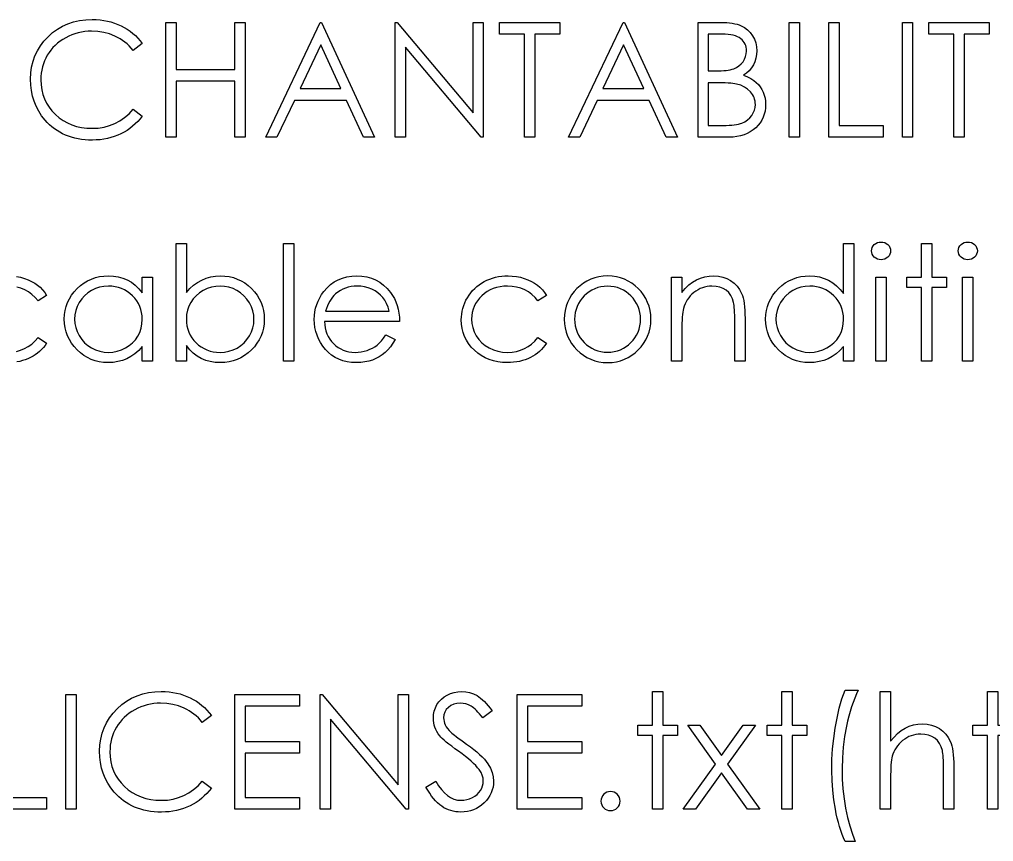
# Model space of a CAD drawing. Header units: millimetres. Extents: x -118 to 176, y -25 to 88.
# Drawn here: x -23.34 to 6.38, y 35.23 to 60.3 of the extents above; entities that cross this region are included whole.
import ezdxf

# ---------------------------------------------------------------- set-up
doc = ezdxf.new("R2010")
doc.units = ezdxf.units.MM

msp = doc.modelspace()

# ---------------------------------------------------------------- linework, layer by layer
at = {"color": 7, "linetype": 'Continuous', "flags": 128}
for points in [[(-19.596, 59.572), (-19.871, 59.362), (-19.871, 59.362), (-19.93, 59.431), (-19.993, 59.497), (-20.058, 59.558), (-20.126, 59.614), (-20.197, 59.666), (-20.271, 59.714), (-20.348, 59.757), (-20.428, 59.797), (-20.595, 59.862), (-20.77, 59.908), (-20.952, 59.936), (-21.143, 59.945), (-21.143, 59.945), (-21.248, 59.943), (-21.351, 59.933), (-21.453, 59.917), (-21.552, 59.896), (-21.65, 59.867), (-21.745, 59.834), (-21.839, 59.793), (-21.931, 59.747), (-22.019, 59.695), (-22.102, 59.639), (-22.179, 59.579), (-22.252, 59.514), (-22.32, 59.445), (-22.383, 59.372), (-22.44, 59.295), (-22.493, 59.213), (-22.54, 59.128), (-22.58, 59.041), (-22.614, 58.951), (-22.642, 58.858), (-22.664, 58.763), (-22.679, 58.665), (-22.689, 58.564), (-22.692, 58.461), (-22.692, 58.461), (-22.685, 58.306), (-22.664, 58.158), (-22.63, 58.017), (-22.581, 57.882), (-22.518, 57.753), (-22.441, 57.631), (-22.351, 57.515), (-22.246, 57.407), (-22.131, 57.308), (-22.008, 57.221), (-21.879, 57.149), (-21.742, 57.09), (-21.598, 57.043), (-21.446, 57.01), (-21.287, 56.99), (-21.121, 56.984), (-21.121, 56.984), (-20.938, 56.993), (-20.763, 57.02), (-20.595, 57.066), (-20.434, 57.13), (-20.282, 57.212), (-20.137, 57.312), (-20, 57.43), (-19.871, 57.567), (-19.871, 57.567), (-19.596, 57.359), (-19.596, 57.359), (-19.663, 57.274), (-19.735, 57.193), (-19.81, 57.118), (-19.889, 57.048), (-19.972, 56.982), (-20.06, 56.922), (-20.152, 56.867), (-20.247, 56.816), (-20.346, 56.771), (-20.448, 56.733), (-20.552, 56.7), (-20.66, 56.672), (-20.77, 56.651), (-20.884, 56.637), (-20.999, 56.628), (-21.119, 56.625), (-21.119, 56.625), (-21.232, 56.627), (-21.342, 56.635), (-21.448, 56.647), (-21.552, 56.663), (-21.653, 56.684), (-21.75, 56.711), (-21.845, 56.742), (-21.937, 56.778), (-22.026, 56.818), (-22.111, 56.864), (-22.194, 56.914), (-22.274, 56.969), (-22.351, 57.029), (-22.424, 57.093), (-22.495, 57.163), (-22.562, 57.237), (-22.562, 57.237), (-22.666, 57.369), (-22.757, 57.509), (-22.833, 57.655), (-22.895, 57.808), (-22.944, 57.967), (-22.978, 58.133), (-22.999, 58.305), (-23.006, 58.485), (-23.006, 58.485), (-22.998, 58.673), (-22.972, 58.854), (-22.93, 59.028), (-22.871, 59.193), (-22.796, 59.351), (-22.704, 59.501), (-22.595, 59.644), (-22.469, 59.779), (-22.33, 59.903), (-22.184, 60.009), (-22.028, 60.099), (-21.864, 60.173), (-21.692, 60.231), (-21.511, 60.271), (-21.321, 60.296), (-21.123, 60.304), (-21.123, 60.304), (-21.002, 60.301), (-20.885, 60.292), (-20.77, 60.277), (-20.659, 60.256), (-20.55, 60.229), (-20.444, 60.196), (-20.341, 60.156), (-20.242, 60.111), (-20.146, 60.061), (-20.054, 60.006), (-19.966, 59.945), (-19.883, 59.881), (-19.805, 59.811), (-19.73, 59.736), (-19.661, 59.656), (-19.596, 59.572)], [(-18.878, 60.215), (-18.564, 60.215), (-18.564, 60.215), (-18.564, 58.779), (-18.564, 58.779), (-16.769, 58.779), (-16.769, 58.779), (-16.769, 60.215), (-16.769, 60.215), (-16.455, 60.215), (-16.455, 60.215), (-16.455, 56.715), (-16.455, 56.715), (-16.769, 56.715), (-16.769, 56.715), (-16.769, 58.42), (-16.769, 58.42), (-18.564, 58.42), (-18.564, 58.42), (-18.564, 56.715), (-18.564, 56.715), (-18.878, 56.715), (-18.878, 56.715), (-18.878, 60.215)], [(-14.121, 60.215), (-12.506, 56.715), (-12.506, 56.715), (-12.848, 56.715), (-12.848, 56.715), (-13.365, 57.836), (-13.365, 57.836), (-14.952, 57.836), (-14.952, 57.836), (-15.484, 56.715), (-15.484, 56.715), (-15.827, 56.715), (-15.827, 56.715), (-14.166, 60.215), (-14.166, 60.215), (-14.121, 60.215)], [(-11.878, 56.715), (-11.878, 60.215), (-11.878, 60.215), (-11.812, 60.215), (-11.812, 60.215), (-9.5, 57.46), (-9.5, 57.46), (-9.5, 60.215), (-9.5, 60.215), (-9.186, 60.215), (-9.186, 60.215), (-9.186, 56.715), (-9.186, 56.715), (-9.257, 56.715), (-9.257, 56.715), (-11.564, 59.463), (-11.564, 59.463), (-11.564, 56.715), (-11.564, 56.715), (-11.878, 56.715)], [(-8.692, 59.856), (-8.692, 60.215), (-8.692, 60.215), (-6.852, 60.215), (-6.852, 60.215), (-6.852, 59.856), (-6.852, 59.856), (-7.615, 59.856), (-7.615, 59.856), (-7.615, 56.715), (-7.615, 56.715), (-7.929, 56.715), (-7.929, 56.715), (-7.929, 59.856), (-7.929, 59.856), (-8.692, 59.856)], [(-4.878, 60.215), (-3.263, 56.715), (-3.263, 56.715), (-3.604, 56.715), (-3.604, 56.715), (-4.121, 57.836), (-4.121, 57.836), (-5.708, 57.836), (-5.708, 57.836), (-6.24, 56.715), (-6.24, 56.715), (-6.583, 56.715), (-6.583, 56.715), (-4.923, 60.215), (-4.923, 60.215), (-4.878, 60.215)], [(-2.634, 60.215), (-1.951, 60.215), (-1.951, 60.215), (-1.851, 60.213), (-1.757, 60.208), (-1.669, 60.201), (-1.587, 60.189), (-1.51, 60.175), (-1.44, 60.158), (-1.376, 60.138), (-1.318, 60.114), (-1.212, 60.057), (-1.119, 59.988), (-1.038, 59.904), (-0.968, 59.807), (-0.912, 59.701), (-0.872, 59.589), (-0.847, 59.471), (-0.839, 59.347), (-0.839, 59.347), (-0.846, 59.232), (-0.865, 59.121), (-0.898, 59.016), (-0.943, 58.917), (-1, 58.825), (-1.069, 58.741), (-1.151, 58.668), (-1.244, 58.603), (-1.244, 58.603), (-1.125, 58.555), (-1.021, 58.503), (-0.932, 58.447), (-0.857, 58.387), (-0.792, 58.322), (-0.736, 58.251), (-0.687, 58.172), (-0.646, 58.088), (-0.613, 57.998), (-0.589, 57.906), (-0.575, 57.808), (-0.57, 57.708), (-0.57, 57.708), (-0.575, 57.606), (-0.589, 57.508), (-0.613, 57.414), (-0.646, 57.324), (-0.689, 57.238), (-0.741, 57.155), (-0.803, 57.077), (-0.874, 57.003), (-0.953, 56.935), (-1.039, 56.876), (-1.13, 56.827), (-1.229, 56.787), (-1.334, 56.755), (-1.445, 56.733), (-1.563, 56.719), (-1.688, 56.715), (-1.688, 56.715), (-2.634, 56.715), (-2.634, 56.715), (-2.634, 60.215)], [(0.148, 60.215), (0.462, 60.215), (0.462, 60.215), (0.462, 56.715), (0.462, 56.715), (0.148, 56.715), (0.148, 56.715), (0.148, 60.215)], [(1.359, 60.215), (1.673, 60.215), (1.673, 60.215), (1.673, 57.074), (1.673, 57.074), (3.02, 57.074), (3.02, 57.074), (3.02, 56.715), (3.02, 56.715), (1.359, 56.715), (1.359, 56.715), (1.359, 60.215)], [(3.603, 60.215), (3.917, 60.215), (3.917, 60.215), (3.917, 56.715), (3.917, 56.715), (3.603, 56.715), (3.603, 56.715), (3.603, 60.215)], [(4.411, 59.856), (4.411, 60.215), (4.411, 60.215), (6.25, 60.215), (6.25, 60.215), (6.25, 59.856), (6.25, 59.856), (5.487, 59.856), (5.487, 59.856), (5.487, 56.715), (5.487, 56.715), (5.173, 56.715), (5.173, 56.715), (5.173, 59.856), (5.173, 59.856), (4.411, 59.856)], [(-2.32, 59.856), (-2.32, 58.734), (-2.32, 58.734), (-2.109, 58.734), (-2.109, 58.734), (-2.017, 58.735), (-1.93, 58.738), (-1.85, 58.744), (-1.776, 58.751), (-1.71, 58.76), (-1.649, 58.772), (-1.594, 58.786), (-1.545, 58.802), (-1.46, 58.84), (-1.384, 58.889), (-1.317, 58.948), (-1.259, 59.016), (-1.213, 59.091), (-1.18, 59.171), (-1.16, 59.253), (-1.154, 59.341), (-1.154, 59.341), (-1.156, 59.399), (-1.165, 59.455), (-1.179, 59.506), (-1.198, 59.555), (-1.223, 59.601), (-1.253, 59.643), (-1.29, 59.682), (-1.331, 59.718), (-1.379, 59.75), (-1.433, 59.778), (-1.493, 59.802), (-1.56, 59.821), (-1.634, 59.836), (-1.714, 59.847), (-1.801, 59.853), (-1.894, 59.856), (-1.894, 59.856), (-2.32, 59.856)], [(-14.147, 59.532), (-14.781, 58.195), (-14.781, 58.195), (-13.53, 58.195), (-13.53, 58.195), (-14.147, 59.532)], [(-4.904, 59.532), (-5.538, 58.195), (-5.538, 58.195), (-4.287, 58.195), (-4.287, 58.195), (-4.904, 59.532)], [(-2.32, 58.375), (-2.32, 57.074), (-2.32, 57.074), (-1.873, 57.074), (-1.873, 57.074), (-1.777, 57.075), (-1.688, 57.078), (-1.606, 57.083), (-1.529, 57.092), (-1.461, 57.102), (-1.398, 57.114), (-1.341, 57.129), (-1.292, 57.146), (-1.205, 57.187), (-1.126, 57.239), (-1.057, 57.301), (-0.996, 57.373), (-0.947, 57.452), (-0.912, 57.534), (-0.891, 57.62), (-0.884, 57.708), (-0.884, 57.708), (-0.886, 57.763), (-0.894, 57.817), (-0.906, 57.869), (-0.922, 57.92), (-0.944, 57.967), (-0.971, 58.014), (-1.001, 58.059), (-1.037, 58.102), (-1.121, 58.18), (-1.219, 58.244), (-1.331, 58.296), (-1.457, 58.333), (-1.457, 58.333), (-1.508, 58.343), (-1.569, 58.352), (-1.637, 58.359), (-1.714, 58.364), (-1.801, 58.369), (-1.896, 58.372), (-2, 58.374), (-2.112, 58.375), (-2.112, 58.375), (-2.32, 58.375)], [(2.951, 53.516), (3.009, 53.511), (3.063, 53.496), (3.113, 53.471), (3.158, 53.437), (3.196, 53.395), (3.222, 53.349), (3.238, 53.299), (3.244, 53.245), (3.244, 53.245), (3.238, 53.193), (3.222, 53.144), (3.196, 53.098), (3.158, 53.057), (3.113, 53.022), (3.063, 52.997), (3.009, 52.982), (2.951, 52.977), (2.951, 52.977), (2.893, 52.982), (2.841, 52.997), (2.791, 53.022), (2.746, 53.057), (2.709, 53.098), (2.682, 53.144), (2.666, 53.193), (2.661, 53.245), (2.661, 53.245), (2.666, 53.299), (2.682, 53.349), (2.709, 53.395), (2.746, 53.437), (2.791, 53.471), (2.841, 53.496), (2.893, 53.511), (2.951, 53.516)], [(5.598, 53.516), (5.656, 53.511), (5.71, 53.496), (5.76, 53.471), (5.805, 53.437), (5.843, 53.395), (5.87, 53.349), (5.886, 53.299), (5.891, 53.245), (5.891, 53.245), (5.886, 53.193), (5.87, 53.144), (5.843, 53.098), (5.805, 53.057), (5.76, 53.022), (5.71, 52.997), (5.656, 52.982), (5.598, 52.977), (5.598, 52.977), (5.541, 52.982), (5.488, 52.997), (5.438, 53.022), (5.394, 53.057), (5.356, 53.098), (5.33, 53.144), (5.314, 53.193), (5.308, 53.245), (5.308, 53.245), (5.314, 53.299), (5.33, 53.349), (5.356, 53.395), (5.394, 53.437), (5.438, 53.471), (5.488, 53.496), (5.541, 53.511), (5.598, 53.516)], [(-18.564, 49.881), (-18.564, 53.471), (-18.564, 53.471), (-18.25, 53.471), (-18.25, 53.471), (-18.25, 51.975), (-18.25, 51.975), (-18.141, 52.095), (-18.027, 52.198), (-17.905, 52.285), (-17.779, 52.357), (-17.645, 52.412), (-17.505, 52.452), (-17.359, 52.476), (-17.206, 52.484), (-17.206, 52.484), (-17.071, 52.477), (-16.94, 52.459), (-16.814, 52.429), (-16.694, 52.387), (-16.579, 52.332), (-16.468, 52.266), (-16.363, 52.187), (-16.263, 52.096), (-16.171, 51.996), (-16.092, 51.892), (-16.024, 51.782), (-15.969, 51.667), (-15.926, 51.547), (-15.896, 51.422), (-15.878, 51.291), (-15.871, 51.155), (-15.871, 51.155), (-15.878, 51.021), (-15.896, 50.892), (-15.927, 50.768), (-15.97, 50.649), (-16.026, 50.535), (-16.094, 50.426), (-16.174, 50.322), (-16.266, 50.223), (-16.367, 50.132), (-16.474, 50.054), (-16.585, 49.987), (-16.701, 49.933), (-16.822, 49.89), (-16.948, 49.86), (-17.08, 49.843), (-17.216, 49.836), (-17.216, 49.836), (-17.372, 49.844), (-17.52, 49.867), (-17.66, 49.906), (-17.793, 49.96), (-17.919, 50.032), (-18.037, 50.121), (-18.147, 50.229), (-18.25, 50.354), (-18.25, 50.354), (-18.25, 49.881), (-18.25, 49.881), (-18.564, 49.881)], [(-15.288, 53.471), (-14.974, 53.471), (-14.974, 53.471), (-14.974, 49.881), (-14.974, 49.881), (-15.288, 49.881), (-15.288, 49.881), (-15.288, 53.471)], [(2.122, 53.471), (2.122, 49.881), (2.122, 49.881), (1.808, 49.881), (1.808, 49.881), (1.808, 50.324), (1.808, 50.324), (1.699, 50.206), (1.585, 50.105), (1.463, 50.021), (1.335, 49.953), (1.202, 49.902), (1.062, 49.866), (0.915, 49.843), (0.763, 49.836), (0.763, 49.836), (0.628, 49.843), (0.498, 49.861), (0.372, 49.891), (0.252, 49.933), (0.137, 49.988), (0.026, 50.054), (-0.079, 50.133), (-0.18, 50.224), (-0.272, 50.324), (-0.351, 50.428), (-0.417, 50.538), (-0.473, 50.654), (-0.516, 50.774), (-0.546, 50.9), (-0.564, 51.031), (-0.57, 51.167), (-0.57, 51.167), (-0.564, 51.3), (-0.546, 51.429), (-0.515, 51.553), (-0.471, 51.672), (-0.416, 51.785), (-0.349, 51.894), (-0.269, 51.999), (-0.176, 52.097), (-0.075, 52.188), (0.031, 52.266), (0.142, 52.333), (0.259, 52.387), (0.38, 52.43), (0.506, 52.46), (0.637, 52.477), (0.773, 52.484), (0.773, 52.484), (0.929, 52.475), (1.078, 52.45), (1.219, 52.407), (1.352, 52.348), (1.478, 52.273), (1.596, 52.18), (1.706, 52.07), (1.808, 51.944), (1.808, 51.944), (1.808, 53.471), (1.808, 53.471), (2.122, 53.471)], [(4.186, 53.471), (4.5, 53.471), (4.5, 53.471), (4.5, 52.439), (4.5, 52.439), (4.949, 52.439), (4.949, 52.439), (4.949, 52.125), (4.949, 52.125), (4.5, 52.125), (4.5, 52.125), (4.5, 49.881), (4.5, 49.881), (4.186, 49.881), (4.186, 49.881), (4.186, 52.125), (4.186, 52.125), (3.737, 52.125), (3.737, 52.125), (3.737, 52.439), (3.737, 52.439), (4.186, 52.439), (4.186, 52.439), (4.186, 53.471)], [(-23.434, 52.464), (-23.312, 52.44), (-23.193, 52.406), (-23.08, 52.364), (-22.975, 52.316), (-22.879, 52.262), (-22.792, 52.203), (-22.713, 52.136), (-22.64, 52.061), (-22.573, 51.977), (-22.513, 51.884)], [(-19.282, 52.439), (-19.282, 49.881), (-19.282, 49.881), (-19.596, 49.881), (-19.596, 49.881), (-19.596, 50.324), (-19.596, 50.324), (-19.705, 50.206), (-19.819, 50.105), (-19.941, 50.021), (-20.068, 49.953), (-20.202, 49.902), (-20.342, 49.866), (-20.488, 49.843), (-20.641, 49.836), (-20.641, 49.836), (-20.776, 49.843), (-20.906, 49.861), (-21.032, 49.891), (-21.152, 49.933), (-21.267, 49.988), (-21.378, 50.054), (-21.483, 50.133), (-21.584, 50.224), (-21.675, 50.324), (-21.755, 50.428), (-21.821, 50.538), (-21.877, 50.654), (-21.919, 50.774), (-21.95, 50.9), (-21.968, 51.031), (-21.974, 51.167), (-21.974, 51.167), (-21.968, 51.3), (-21.95, 51.429), (-21.919, 51.553), (-21.875, 51.672), (-21.82, 51.785), (-21.752, 51.894), (-21.673, 51.999), (-21.58, 52.097), (-21.479, 52.188), (-21.372, 52.266), (-21.262, 52.333), (-21.145, 52.387), (-21.024, 52.43), (-20.898, 52.46), (-20.767, 52.477), (-20.631, 52.484), (-20.631, 52.484), (-20.474, 52.476), (-20.326, 52.453), (-20.185, 52.414), (-20.052, 52.36), (-19.926, 52.289), (-19.808, 52.199), (-19.698, 52.092), (-19.596, 51.966), (-19.596, 51.966), (-19.596, 52.439), (-19.596, 52.439), (-19.282, 52.439)], [(-12.157, 50.689), (-11.878, 50.542), (-11.878, 50.542), (-11.947, 50.425), (-12.02, 50.32), (-12.099, 50.226), (-12.183, 50.145), (-12.272, 50.074), (-12.366, 50.012), (-12.466, 49.959), (-12.571, 49.915), (-12.683, 49.881), (-12.801, 49.856), (-12.927, 49.841), (-13.059, 49.836), (-13.059, 49.836), (-13.207, 49.843), (-13.345, 49.862), (-13.476, 49.893), (-13.598, 49.937), (-13.712, 49.994), (-13.818, 50.063), (-13.916, 50.146), (-14.005, 50.24), (-14.085, 50.343), (-14.154, 50.448), (-14.213, 50.558), (-14.26, 50.671), (-14.298, 50.786), (-14.325, 50.905), (-14.34, 51.028), (-14.346, 51.153), (-14.346, 51.153), (-14.341, 51.271), (-14.328, 51.386), (-14.304, 51.497), (-14.272, 51.606), (-14.231, 51.711), (-14.18, 51.813), (-14.12, 51.912), (-14.051, 52.007), (-14.051, 52.007), (-13.954, 52.118), (-13.849, 52.216), (-13.736, 52.297), (-13.615, 52.365), (-13.486, 52.416), (-13.349, 52.454), (-13.204, 52.476), (-13.052, 52.484), (-13.052, 52.484), (-12.895, 52.476), (-12.745, 52.452), (-12.604, 52.413), (-12.472, 52.358), (-12.347, 52.287), (-12.231, 52.201), (-12.122, 52.098), (-12.022, 51.98), (-12.022, 51.98), (-11.957, 51.889), (-11.902, 51.792), (-11.854, 51.689), (-11.815, 51.581), (-11.785, 51.467), (-11.762, 51.348), (-11.749, 51.223), (-11.743, 51.093), (-11.743, 51.093), (-14.032, 51.093), (-14.032, 51.093), (-14.025, 50.992), (-14.011, 50.895), (-13.989, 50.803), (-13.958, 50.716), (-13.92, 50.634), (-13.874, 50.556), (-13.819, 50.483), (-13.757, 50.415), (-13.688, 50.353), (-13.616, 50.299), (-13.54, 50.253), (-13.459, 50.216), (-13.375, 50.188), (-13.286, 50.167), (-13.195, 50.155), (-13.099, 50.15), (-13.099, 50.15), (-13.005, 50.154), (-12.913, 50.165), (-12.822, 50.184), (-12.732, 50.21), (-12.646, 50.242), (-12.566, 50.28), (-12.494, 50.322), (-12.428, 50.369), (-12.364, 50.426), (-12.298, 50.499), (-12.228, 50.586), (-12.157, 50.689)], [(-7.256, 51.884), (-7.519, 51.721), (-7.519, 51.721), (-7.608, 51.826), (-7.706, 51.917), (-7.81, 51.994), (-7.922, 52.057), (-8.043, 52.107), (-8.171, 52.142), (-8.306, 52.163), (-8.45, 52.17), (-8.45, 52.17), (-8.565, 52.165), (-8.676, 52.151), (-8.781, 52.128), (-8.881, 52.097), (-8.977, 52.055), (-9.067, 52.005), (-9.153, 51.946), (-9.233, 51.877), (-9.306, 51.802), (-9.369, 51.723), (-9.423, 51.64), (-9.467, 51.553), (-9.501, 51.463), (-9.525, 51.368), (-9.54, 51.269), (-9.545, 51.167), (-9.545, 51.167), (-9.535, 51.033), (-9.509, 50.903), (-9.464, 50.777), (-9.402, 50.655), (-9.323, 50.542), (-9.231, 50.442), (-9.127, 50.356), (-9.008, 50.283), (-8.879, 50.225), (-8.743, 50.183), (-8.599, 50.159), (-8.448, 50.15), (-8.448, 50.15), (-8.309, 50.157), (-8.177, 50.178), (-8.051, 50.214), (-7.931, 50.263), (-7.818, 50.326), (-7.713, 50.403), (-7.612, 50.494), (-7.519, 50.599), (-7.519, 50.599), (-7.256, 50.427), (-7.256, 50.427), (-7.304, 50.359), (-7.356, 50.294), (-7.412, 50.234), (-7.471, 50.178), (-7.534, 50.125), (-7.602, 50.077), (-7.674, 50.032), (-7.749, 49.991), (-7.828, 49.955), (-7.909, 49.923), (-7.992, 49.897), (-8.079, 49.875), (-8.168, 49.858), (-8.261, 49.846), (-8.355, 49.838), (-8.453, 49.836), (-8.453, 49.836), (-8.602, 49.842), (-8.743, 49.86), (-8.878, 49.89), (-9.008, 49.931), (-9.13, 49.984), (-9.247, 50.049), (-9.356, 50.127), (-9.459, 50.216), (-9.553, 50.313), (-9.634, 50.416), (-9.702, 50.523), (-9.758, 50.636), (-9.803, 50.755), (-9.833, 50.877), (-9.852, 51.006), (-9.859, 51.139), (-9.859, 51.139), (-9.856, 51.229), (-9.847, 51.319), (-9.833, 51.406), (-9.812, 51.492), (-9.786, 51.576), (-9.753, 51.659), (-9.716, 51.739), (-9.672, 51.818), (-9.623, 51.895), (-9.57, 51.966), (-9.512, 52.034), (-9.45, 52.097), (-9.384, 52.156), (-9.313, 52.211), (-9.237, 52.262), (-9.158, 52.308), (-9.076, 52.349), (-8.99, 52.385), (-8.902, 52.415), (-8.812, 52.44), (-8.719, 52.459), (-8.625, 52.473), (-8.527, 52.481), (-8.427, 52.484), (-8.427, 52.484), (-8.301, 52.479), (-8.177, 52.464), (-8.056, 52.44), (-7.937, 52.406), (-7.823, 52.364), (-7.718, 52.316), (-7.623, 52.262), (-7.536, 52.203), (-7.457, 52.136), (-7.384, 52.061), (-7.316, 51.977), (-7.256, 51.884)], [(-3.442, 52.439), (-3.128, 52.439), (-3.128, 52.439), (-3.128, 51.978), (-3.128, 51.978), (-3.025, 52.101), (-2.917, 52.207), (-2.803, 52.294), (-2.684, 52.363), (-2.56, 52.416), (-2.43, 52.454), (-2.295, 52.476), (-2.155, 52.484), (-2.155, 52.484), (-2.013, 52.475), (-1.88, 52.448), (-1.755, 52.402), (-1.639, 52.339), (-1.534, 52.261), (-1.442, 52.17), (-1.367, 52.066), (-1.306, 51.95), (-1.28, 51.884), (-1.259, 51.81), (-1.24, 51.728), (-1.225, 51.637), (-1.214, 51.537), (-1.205, 51.429), (-1.2, 51.312), (-1.198, 51.187), (-1.198, 51.187), (-1.198, 49.881), (-1.198, 49.881), (-1.513, 49.881), (-1.513, 49.881), (-1.513, 51.084), (-1.513, 51.084), (-1.513, 51.189), (-1.515, 51.284), (-1.517, 51.37), (-1.522, 51.448), (-1.527, 51.516), (-1.534, 51.575), (-1.541, 51.626), (-1.55, 51.666), (-1.55, 51.666), (-1.585, 51.784), (-1.635, 51.886), (-1.698, 51.973), (-1.775, 52.043), (-1.864, 52.099), (-1.967, 52.138), (-2.082, 52.162), (-2.209, 52.17), (-2.209, 52.17), (-2.285, 52.167), (-2.359, 52.158), (-2.431, 52.142), (-2.5, 52.121), (-2.568, 52.093), (-2.634, 52.06), (-2.698, 52.02), (-2.76, 51.975), (-2.818, 51.924), (-2.871, 51.872), (-2.918, 51.816), (-2.961, 51.757), (-2.998, 51.695), (-3.03, 51.631), (-3.058, 51.562), (-3.08, 51.492), (-3.08, 51.492), (-3.091, 51.44), (-3.101, 51.379), (-3.109, 51.308), (-3.116, 51.227), (-3.121, 51.136), (-3.125, 51.036), (-3.127, 50.926), (-3.128, 50.806), (-3.128, 50.806), (-3.128, 49.881), (-3.128, 49.881), (-3.442, 49.881), (-3.442, 49.881), (-3.442, 52.439)], [(2.795, 52.439), (3.109, 52.439), (3.109, 52.439), (3.109, 49.881), (3.109, 49.881), (2.795, 49.881), (2.795, 49.881), (2.795, 52.439)], [(5.443, 52.439), (5.757, 52.439), (5.757, 52.439), (5.757, 49.881), (5.757, 49.881), (5.443, 49.881), (5.443, 49.881), (5.443, 52.439)], [(-22.513, 51.884), (-22.775, 51.721), (-22.775, 51.721), (-22.864, 51.826), (-22.962, 51.917), (-23.066, 51.994), (-23.179, 52.057), (-23.299, 52.107), (-23.427, 52.142)], [(-20.626, 52.17), (-20.764, 52.161), (-20.896, 52.137), (-21.022, 52.095), (-21.143, 52.038), (-21.255, 51.966), (-21.356, 51.879), (-21.444, 51.781), (-21.52, 51.668), (-21.581, 51.547), (-21.625, 51.422), (-21.652, 51.295), (-21.66, 51.164), (-21.66, 51.164), (-21.651, 51.033), (-21.625, 50.906), (-21.581, 50.781), (-21.519, 50.659), (-21.442, 50.545), (-21.354, 50.445), (-21.253, 50.358), (-21.14, 50.284), (-21.018, 50.225), (-20.893, 50.184), (-20.763, 50.159), (-20.629, 50.15), (-20.629, 50.15), (-20.493, 50.159), (-20.361, 50.183), (-20.232, 50.225), (-20.108, 50.283), (-19.992, 50.355), (-19.89, 50.439), (-19.803, 50.535), (-19.729, 50.643), (-19.671, 50.76), (-19.629, 50.885), (-19.604, 51.016), (-19.596, 51.154), (-19.596, 51.154), (-19.601, 51.26), (-19.615, 51.362), (-19.638, 51.459), (-19.67, 51.552), (-19.712, 51.64), (-19.763, 51.724), (-19.824, 51.804), (-19.894, 51.879), (-19.97, 51.947), (-20.051, 52.006), (-20.136, 52.056), (-20.225, 52.097), (-20.319, 52.129), (-20.418, 52.151), (-20.52, 52.165), (-20.626, 52.17)], [(-17.219, 50.15), (-17.082, 50.159), (-16.95, 50.183), (-16.824, 50.225), (-16.702, 50.282), (-16.59, 50.354), (-16.49, 50.441), (-16.402, 50.54), (-16.326, 50.652), (-16.264, 50.772), (-16.221, 50.897), (-16.194, 51.024), (-16.186, 51.155), (-16.186, 51.155), (-16.195, 51.286), (-16.221, 51.415), (-16.266, 51.539), (-16.327, 51.661), (-16.404, 51.775), (-16.492, 51.875), (-16.593, 51.962), (-16.706, 52.036), (-16.826, 52.095), (-16.952, 52.136), (-17.081, 52.161), (-17.214, 52.17), (-17.214, 52.17), (-17.35, 52.161), (-17.482, 52.136), (-17.611, 52.095), (-17.736, 52.036), (-17.853, 51.963), (-17.955, 51.879), (-18.044, 51.783), (-18.117, 51.675), (-18.175, 51.558), (-18.217, 51.434), (-18.241, 51.303), (-18.25, 51.165), (-18.25, 51.165), (-18.245, 51.059), (-18.231, 50.957), (-18.208, 50.86), (-18.175, 50.767), (-18.133, 50.679), (-18.082, 50.595), (-18.022, 50.516), (-17.952, 50.441), (-17.876, 50.373), (-17.795, 50.314), (-17.71, 50.264), (-17.62, 50.223), (-17.526, 50.191), (-17.428, 50.169), (-17.326, 50.155), (-17.219, 50.15)], [(-12.057, 51.407), (-12.095, 51.531), (-12.14, 51.642), (-12.193, 51.739), (-12.253, 51.823), (-12.322, 51.898), (-12.402, 51.964), (-12.491, 52.023), (-12.592, 52.074), (-12.698, 52.116), (-12.808, 52.146), (-12.92, 52.164), (-13.035, 52.17), (-13.035, 52.17), (-13.129, 52.166), (-13.221, 52.155), (-13.308, 52.136), (-13.392, 52.11), (-13.473, 52.076), (-13.55, 52.035), (-13.624, 51.986), (-13.695, 51.93), (-13.695, 51.93), (-13.744, 51.884), (-13.789, 51.832), (-13.832, 51.775), (-13.871, 51.713), (-13.908, 51.644), (-13.941, 51.57), (-13.971, 51.492), (-13.999, 51.407), (-13.999, 51.407), (-12.057, 51.407)], [(0.777, 52.17), (0.64, 52.161), (0.508, 52.137), (0.382, 52.095), (0.261, 52.038), (0.148, 51.966), (0.048, 51.879), (-0.04, 51.781), (-0.117, 51.668), (-0.178, 51.547), (-0.221, 51.422), (-0.248, 51.295), (-0.256, 51.164), (-0.256, 51.164), (-0.247, 51.033), (-0.221, 50.906), (-0.177, 50.781), (-0.115, 50.659), (-0.038, 50.545), (0.05, 50.445), (0.151, 50.358), (0.264, 50.284), (0.385, 50.225), (0.511, 50.184), (0.641, 50.159), (0.775, 50.15), (0.775, 50.15), (0.911, 50.159), (1.043, 50.183), (1.171, 50.225), (1.296, 50.283), (1.412, 50.355), (1.514, 50.439), (1.601, 50.535), (1.675, 50.643), (1.733, 50.76), (1.775, 50.885), (1.8, 51.016), (1.808, 51.154), (1.808, 51.154), (1.803, 51.26), (1.789, 51.362), (1.766, 51.459), (1.734, 51.552), (1.692, 51.64), (1.64, 51.724), (1.58, 51.804), (1.51, 51.879), (1.434, 51.947), (1.353, 52.006), (1.267, 52.056), (1.178, 52.097), (1.084, 52.129), (0.986, 52.151), (0.884, 52.165), (0.777, 52.17)], [(-23.433, 50.178), (-23.308, 50.214), (-23.188, 50.263), (-23.075, 50.326), (-22.969, 50.403), (-22.869, 50.494), (-22.775, 50.599), (-22.775, 50.599), (-22.513, 50.427), (-22.513, 50.427), (-22.56, 50.359), (-22.612, 50.294), (-22.668, 50.234), (-22.728, 50.178), (-22.791, 50.125), (-22.859, 50.077), (-22.93, 50.032), (-23.005, 49.991), (-23.084, 49.955), (-23.165, 49.923), (-23.249, 49.897), (-23.336, 49.875), (-23.425, 49.858)], [(1.853, 39.849), (2.257, 39.849), (2.257, 39.849), (2.202, 39.729), (2.15, 39.602), (2.101, 39.472), (2.055, 39.337), (2.011, 39.196), (1.971, 39.05), (1.933, 38.9), (1.898, 38.744), (1.839, 38.426), (1.797, 38.103), (1.772, 37.775), (1.763, 37.442), (1.763, 37.442), (1.77, 37.134), (1.79, 36.831), (1.823, 36.534), (1.87, 36.243), (1.929, 35.963), (1.999, 35.701), (2.078, 35.455), (2.167, 35.227), (2.167, 35.227), (1.853, 35.227), (1.853, 35.227), (1.808, 35.335), (1.765, 35.446), (1.725, 35.562), (1.687, 35.684), (1.652, 35.809), (1.618, 35.94), (1.587, 36.074), (1.558, 36.214), (1.511, 36.501), (1.476, 36.794), (1.456, 37.092), (1.449, 37.397), (1.449, 37.397), (1.455, 37.725), (1.475, 38.051), (1.507, 38.37), (1.552, 38.687), (1.61, 38.994), (1.679, 39.291), (1.76, 39.576), (1.853, 39.849)], [(-24.173, 39.715), (-23.859, 39.715), (-23.859, 39.715), (-23.859, 36.574), (-23.859, 36.574), (-22.513, 36.574), (-22.513, 36.574), (-22.513, 36.215), (-22.513, 36.215), (-24.173, 36.215), (-24.173, 36.215), (-24.173, 39.715)], [(-21.929, 39.715), (-21.615, 39.715), (-21.615, 39.715), (-21.615, 36.215), (-21.615, 36.215), (-21.929, 36.215), (-21.929, 36.215), (-21.929, 39.715)], [(-17.487, 39.072), (-17.762, 38.862), (-17.762, 38.862), (-17.821, 38.931), (-17.884, 38.997), (-17.949, 39.058), (-18.017, 39.114), (-18.088, 39.166), (-18.162, 39.214), (-18.239, 39.257), (-18.319, 39.297), (-18.486, 39.362), (-18.661, 39.408), (-18.843, 39.436), (-19.034, 39.445), (-19.034, 39.445), (-19.139, 39.443), (-19.242, 39.433), (-19.344, 39.417), (-19.443, 39.396), (-19.541, 39.367), (-19.637, 39.334), (-19.73, 39.293), (-19.822, 39.247), (-19.91, 39.195), (-19.993, 39.139), (-20.071, 39.079), (-20.143, 39.014), (-20.211, 38.945), (-20.274, 38.872), (-20.331, 38.795), (-20.384, 38.713), (-20.431, 38.628), (-20.471, 38.541), (-20.505, 38.451), (-20.533, 38.358), (-20.555, 38.263), (-20.57, 38.165), (-20.58, 38.064), (-20.583, 37.961), (-20.583, 37.961), (-20.576, 37.806), (-20.555, 37.658), (-20.521, 37.517), (-20.472, 37.382), (-20.409, 37.253), (-20.332, 37.131), (-20.242, 37.015), (-20.137, 36.907), (-20.022, 36.808), (-19.899, 36.721), (-19.77, 36.649), (-19.633, 36.59), (-19.489, 36.543), (-19.337, 36.51), (-19.178, 36.49), (-19.012, 36.484), (-19.012, 36.484), (-18.829, 36.493), (-18.654, 36.52), (-18.486, 36.566), (-18.325, 36.63), (-18.173, 36.712), (-18.028, 36.812), (-17.891, 36.93), (-17.762, 37.067), (-17.762, 37.067), (-17.487, 36.859), (-17.487, 36.859), (-17.554, 36.774), (-17.626, 36.693), (-17.701, 36.618), (-17.78, 36.548), (-17.863, 36.482), (-17.951, 36.422), (-18.043, 36.367), (-18.138, 36.316), (-18.237, 36.271), (-18.339, 36.233), (-18.443, 36.2), (-18.551, 36.172), (-18.661, 36.151), (-18.775, 36.137), (-18.891, 36.128), (-19.01, 36.125), (-19.01, 36.125), (-19.123, 36.127), (-19.233, 36.135), (-19.339, 36.147), (-19.443, 36.163), (-19.544, 36.184), (-19.641, 36.211), (-19.736, 36.242), (-19.828, 36.278), (-19.917, 36.318), (-20.002, 36.364), (-20.085, 36.414), (-20.165, 36.469), (-20.242, 36.529), (-20.315, 36.593), (-20.386, 36.663), (-20.453, 36.737), (-20.453, 36.737), (-20.557, 36.869), (-20.648, 37.009), (-20.724, 37.155), (-20.786, 37.308), (-20.835, 37.467), (-20.869, 37.633), (-20.89, 37.805), (-20.897, 37.985), (-20.897, 37.985), (-20.889, 38.173), (-20.863, 38.354), (-20.821, 38.528), (-20.763, 38.693), (-20.687, 38.851), (-20.595, 39.001), (-20.486, 39.144), (-20.36, 39.279), (-20.221, 39.403), (-20.075, 39.509), (-19.919, 39.599), (-19.755, 39.673), (-19.583, 39.731), (-19.402, 39.771), (-19.212, 39.796), (-19.014, 39.804), (-19.014, 39.804), (-18.893, 39.801), (-18.776, 39.792), (-18.661, 39.777), (-18.55, 39.756), (-18.441, 39.729), (-18.335, 39.696), (-18.232, 39.656), (-18.133, 39.611), (-18.037, 39.561), (-17.945, 39.506), (-17.857, 39.445), (-17.774, 39.381), (-17.696, 39.311), (-17.621, 39.236), (-17.552, 39.156), (-17.487, 39.072)], [(-16.769, 39.715), (-14.795, 39.715), (-14.795, 39.715), (-14.795, 39.356), (-14.795, 39.356), (-16.455, 39.356), (-16.455, 39.356), (-16.455, 38.279), (-16.455, 38.279), (-14.795, 38.279), (-14.795, 38.279), (-14.795, 37.92), (-14.795, 37.92), (-16.455, 37.92), (-16.455, 37.92), (-16.455, 36.574), (-16.455, 36.574), (-14.795, 36.574), (-14.795, 36.574), (-14.795, 36.215), (-14.795, 36.215), (-16.769, 36.215), (-16.769, 36.215), (-16.769, 39.715)], [(-14.166, 36.215), (-14.166, 39.715), (-14.166, 39.715), (-14.1, 39.715), (-14.1, 39.715), (-11.788, 36.96), (-11.788, 36.96), (-11.788, 39.715), (-11.788, 39.715), (-11.474, 39.715), (-11.474, 39.715), (-11.474, 36.215), (-11.474, 36.215), (-11.546, 36.215), (-11.546, 36.215), (-13.852, 38.963), (-13.852, 38.963), (-13.852, 36.215), (-13.852, 36.215), (-14.166, 36.215)], [(-10.936, 36.89), (-10.64, 37.067), (-10.64, 37.067), (-10.555, 36.93), (-10.467, 36.812), (-10.376, 36.712), (-10.281, 36.63), (-10.184, 36.566), (-10.083, 36.52), (-9.979, 36.493), (-9.871, 36.484), (-9.871, 36.484), (-9.779, 36.489), (-9.69, 36.504), (-9.604, 36.529), (-9.521, 36.565), (-9.444, 36.609), (-9.376, 36.661), (-9.319, 36.719), (-9.271, 36.785), (-9.234, 36.855), (-9.207, 36.927), (-9.191, 37), (-9.186, 37.077), (-9.186, 37.077), (-9.193, 37.164), (-9.217, 37.251), (-9.256, 37.336), (-9.311, 37.42), (-9.311, 37.42), (-9.359, 37.48), (-9.415, 37.542), (-9.481, 37.608), (-9.555, 37.676), (-9.639, 37.747), (-9.73, 37.822), (-9.832, 37.899), (-9.942, 37.979), (-9.942, 37.979), (-10.052, 38.058), (-10.151, 38.132), (-10.239, 38.2), (-10.316, 38.263), (-10.382, 38.319), (-10.438, 38.37), (-10.482, 38.415), (-10.516, 38.455), (-10.516, 38.455), (-10.561, 38.517), (-10.601, 38.58), (-10.635, 38.645), (-10.662, 38.711), (-10.684, 38.778), (-10.699, 38.847), (-10.708, 38.917), (-10.711, 38.987), (-10.711, 38.987), (-10.704, 39.098), (-10.683, 39.205), (-10.649, 39.306), (-10.6, 39.402), (-10.539, 39.49), (-10.467, 39.569), (-10.382, 39.637), (-10.288, 39.696), (-10.185, 39.743), (-10.077, 39.778), (-9.965, 39.797), (-9.849, 39.804), (-9.849, 39.804), (-9.725, 39.797), (-9.606, 39.773), (-9.491, 39.733), (-9.379, 39.677), (-9.324, 39.642), (-9.268, 39.601), (-9.212, 39.553), (-9.154, 39.498), (-9.096, 39.436), (-9.037, 39.368), (-8.977, 39.293), (-8.916, 39.212), (-8.916, 39.212), (-9.2, 38.997), (-9.2, 38.997), (-9.252, 39.062), (-9.302, 39.122), (-9.35, 39.176), (-9.396, 39.224), (-9.439, 39.266), (-9.481, 39.302), (-9.522, 39.333), (-9.56, 39.358), (-9.636, 39.396), (-9.715, 39.424), (-9.798, 39.44), (-9.884, 39.445), (-9.884, 39.445), (-9.992, 39.438), (-10.089, 39.413), (-10.176, 39.373), (-10.253, 39.317), (-10.317, 39.25), (-10.361, 39.175), (-10.388, 39.092), (-10.397, 39.002), (-10.397, 39.002), (-10.394, 38.946), (-10.385, 38.891), (-10.37, 38.836), (-10.348, 38.782), (-10.318, 38.727), (-10.278, 38.671), (-10.227, 38.612), (-10.166, 38.55), (-10.166, 38.55), (-10.143, 38.53), (-10.11, 38.503), (-10.067, 38.47), (-10.013, 38.429), (-9.949, 38.382), (-9.875, 38.329), (-9.791, 38.269), (-9.696, 38.202), (-9.696, 38.202), (-9.582, 38.118), (-9.478, 38.037), (-9.383, 37.959), (-9.298, 37.883), (-9.221, 37.809), (-9.154, 37.737), (-9.096, 37.668), (-9.047, 37.601), (-8.97, 37.469), (-8.916, 37.337), (-8.883, 37.205), (-8.871, 37.072), (-8.871, 37.072), (-8.876, 36.978), (-8.89, 36.887), (-8.912, 36.799), (-8.944, 36.714), (-8.985, 36.632), (-9.036, 36.554), (-9.094, 36.479), (-9.163, 36.407), (-9.238, 36.341), (-9.317, 36.283), (-9.399, 36.235), (-9.486, 36.196), (-9.576, 36.165), (-9.671, 36.142), (-9.769, 36.129), (-9.871, 36.125), (-9.871, 36.125), (-9.951, 36.128), (-10.028, 36.136), (-10.104, 36.149), (-10.178, 36.169), (-10.249, 36.194), (-10.319, 36.224), (-10.387, 36.259), (-10.454, 36.301), (-10.518, 36.348), (-10.582, 36.404), (-10.644, 36.466), (-10.705, 36.536), (-10.765, 36.613), (-10.823, 36.698), (-10.88, 36.79), (-10.936, 36.89)], [(-8.154, 39.715), (-6.179, 39.715), (-6.179, 39.715), (-6.179, 39.356), (-6.179, 39.356), (-7.839, 39.356), (-7.839, 39.356), (-7.839, 38.279), (-7.839, 38.279), (-6.179, 38.279), (-6.179, 38.279), (-6.179, 37.92), (-6.179, 37.92), (-7.839, 37.92), (-7.839, 37.92), (-7.839, 36.574), (-7.839, 36.574), (-6.179, 36.574), (-6.179, 36.574), (-6.179, 36.215), (-6.179, 36.215), (-8.154, 36.215), (-8.154, 36.215), (-8.154, 39.715)], [(-4.025, 39.804), (-3.711, 39.804), (-3.711, 39.804), (-3.711, 38.772), (-3.711, 38.772), (-3.263, 38.772), (-3.263, 38.772), (-3.263, 38.458), (-3.263, 38.458), (-3.711, 38.458), (-3.711, 38.458), (-3.711, 36.215), (-3.711, 36.215), (-4.025, 36.215), (-4.025, 36.215), (-4.025, 38.458), (-4.025, 38.458), (-4.474, 38.458), (-4.474, 38.458), (-4.474, 38.772), (-4.474, 38.772), (-4.025, 38.772), (-4.025, 38.772), (-4.025, 39.804)], [(-0.077, 39.804), (0.237, 39.804), (0.237, 39.804), (0.237, 38.772), (0.237, 38.772), (0.686, 38.772), (0.686, 38.772), (0.686, 38.458), (0.686, 38.458), (0.237, 38.458), (0.237, 38.458), (0.237, 36.215), (0.237, 36.215), (-0.077, 36.215), (-0.077, 36.215), (-0.077, 38.458), (-0.077, 38.458), (-0.525, 38.458), (-0.525, 38.458), (-0.525, 38.772), (-0.525, 38.772), (-0.077, 38.772), (-0.077, 38.772), (-0.077, 39.804)], [(2.93, 39.804), (3.244, 39.804), (3.244, 39.804), (3.244, 38.289), (3.244, 38.289), (3.348, 38.413), (3.457, 38.521), (3.571, 38.612), (3.69, 38.685), (3.814, 38.743), (3.944, 38.784), (4.078, 38.809), (4.217, 38.817), (4.217, 38.817), (4.359, 38.808), (4.492, 38.781), (4.617, 38.736), (4.733, 38.673), (4.838, 38.594), (4.929, 38.504), (5.005, 38.4), (5.066, 38.284), (5.091, 38.219), (5.113, 38.145), (5.131, 38.063), (5.147, 37.972), (5.158, 37.871), (5.166, 37.763), (5.172, 37.646), (5.173, 37.521), (5.173, 37.521), (5.173, 36.215), (5.173, 36.215), (4.859, 36.215), (4.859, 36.215), (4.859, 37.418), (4.859, 37.418), (4.859, 37.522), (4.857, 37.617), (4.854, 37.704), (4.85, 37.782), (4.845, 37.85), (4.839, 37.908), (4.831, 37.959), (4.823, 38), (4.823, 38), (4.785, 38.117), (4.734, 38.22), (4.671, 38.306), (4.595, 38.377), (4.506, 38.432), (4.404, 38.471), (4.289, 38.495), (4.162, 38.503), (4.162, 38.503), (4.086, 38.5), (4.012, 38.491), (3.94, 38.476), (3.871, 38.455), (3.803, 38.427), (3.737, 38.394), (3.674, 38.354), (3.612, 38.308), (3.554, 38.258), (3.501, 38.205), (3.454, 38.149), (3.411, 38.09), (3.374, 38.028), (3.341, 37.964), (3.314, 37.896), (3.292, 37.826), (3.292, 37.826), (3.281, 37.775), (3.271, 37.714), (3.263, 37.643), (3.256, 37.561), (3.251, 37.471), (3.247, 37.37), (3.245, 37.26), (3.244, 37.139), (3.244, 37.139), (3.244, 36.215), (3.244, 36.215), (2.93, 36.215), (2.93, 36.215), (2.93, 39.804)], [(6.205, 39.804), (6.52, 39.804), (6.52, 39.804), (6.52, 38.772), (6.52, 38.772), (6.968, 38.772), (6.968, 38.772), (6.968, 38.458), (6.968, 38.458), (6.52, 38.458), (6.52, 38.458), (6.52, 36.215), (6.52, 36.215), (6.205, 36.215), (6.205, 36.215), (6.205, 38.458), (6.205, 38.458), (5.757, 38.458), (5.757, 38.458), (5.757, 38.772), (5.757, 38.772), (6.205, 38.772), (6.205, 38.772), (6.205, 39.804)], [(-2.948, 38.772), (-2.575, 38.772), (-2.575, 38.772), (-1.916, 37.85), (-1.916, 37.85), (-1.258, 38.772), (-1.258, 38.772), (-0.884, 38.772), (-0.884, 38.772), (-1.729, 37.588), (-1.729, 37.588), (-0.75, 36.215), (-0.75, 36.215), (-1.123, 36.215), (-1.123, 36.215), (-1.916, 37.326), (-1.916, 37.326), (-2.709, 36.215), (-2.709, 36.215), (-3.083, 36.215), (-3.083, 36.215), (-2.103, 37.588), (-2.103, 37.588), (-2.948, 38.772)]]:
    msp.add_lwpolyline(points, dxfattribs=at)
at = {"color": 7, "linetype": 'Continuous'}
for centre, radius, start, end in [((-5.393, 51.16), 1.324, 90.0000098783, 89.9999901218), ((-5.394, 51.16), 1.009, 90.0001, 89.9999), ((-5.304, 36.461), 0.292, 90.0001, 89.9999)]:
    msp.add_arc(centre, radius, start, end, dxfattribs=at)

doc.saveas('drawing.dxf')
